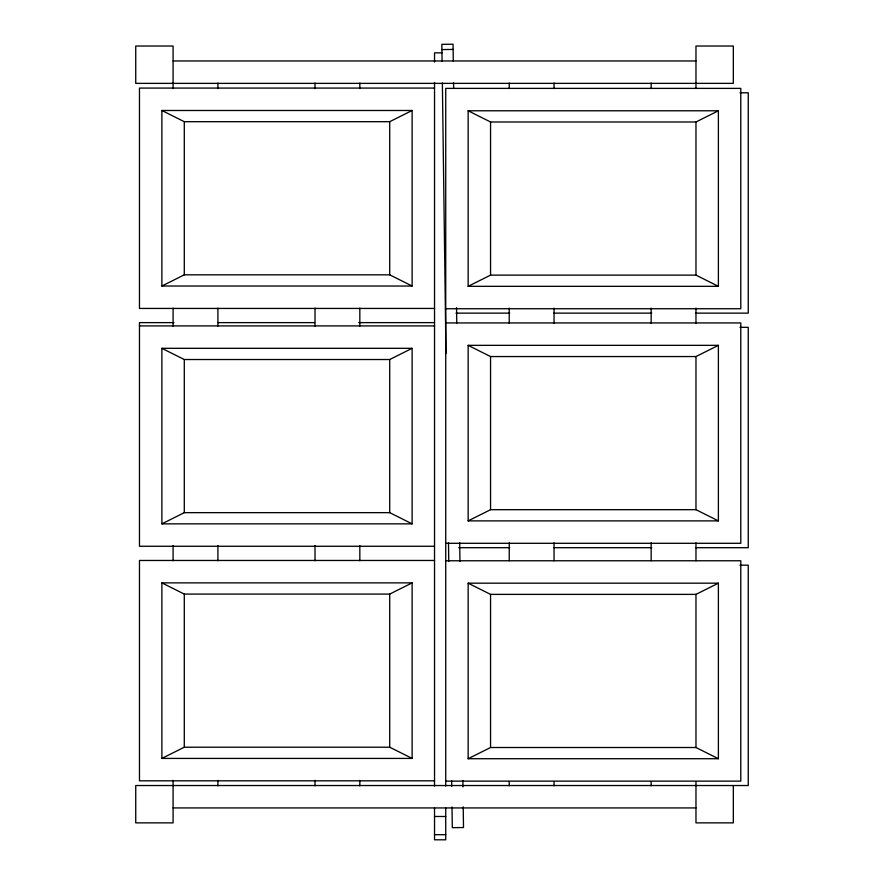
<?xml version="1.0" encoding="UTF-8"?>
<svg xmlns="http://www.w3.org/2000/svg" width="884" height="884" viewBox="0 0 884 884"><rect width="100%" height="100%" fill="white"/><g stroke="black" fill="none" stroke-linecap="round" stroke-linejoin="round"><path stroke-width="1.33" d="M173.087 83.372L173.087 46.023L135.738 46.023L135.738 83.372L733.322 83.372L733.322 46.023L695.973 46.023L695.973 83.372M161.882 110.489L184.292 121.694L389.711 121.694L412.121 110.489L412.121 286.029L161.882 286.029L161.882 110.489L412.121 110.489M161.882 286.029L184.292 274.825L389.711 274.825L412.121 286.029M468.144 110.787L490.554 121.992L695.973 121.992L718.383 110.787L718.383 286.328L468.144 286.328L468.144 110.787L718.383 110.787M468.144 286.328L490.554 275.123L695.973 275.123L718.383 286.328M161.882 348.318L184.292 359.523L389.711 359.523L412.121 348.318L412.121 523.858L161.882 523.858L161.882 348.318L412.121 348.318M161.882 523.858L184.292 512.654L389.711 512.654L412.121 523.858M468.144 345.346L490.554 356.55L695.973 356.55L718.383 345.346L718.383 520.886L468.144 520.886L468.144 345.346L718.383 345.346M468.144 520.886L490.554 509.681L695.973 509.681L718.383 520.886M161.882 582.876L184.292 594.081L389.711 594.081L412.121 582.876L412.121 758.417L161.882 758.417L161.882 582.876L412.121 582.876M161.882 758.417L184.292 747.212L389.711 747.212L412.121 758.417M468.144 583.175L490.554 594.38L695.973 594.38L718.383 583.175L718.383 758.715L468.144 758.715L468.144 583.175L718.383 583.175M468.144 758.715L490.554 747.51L695.973 747.51L718.383 758.715M441.923 49.581L453.127 49.427M442 52.841L434.53 52.841L434.53 62.035M173.087 60.963L695.973 60.963M434.53 88.08L139.473 88.08L139.473 308.439L434.53 308.439M739.985 92.787L748.262 92.787L748.262 313.135L695.863 313.135M445.735 308.737L740.792 308.737L740.792 88.378L445.735 88.378L445.735 786.097M455.967 313.135L509.736 313.135M553.859 313.135L651.751 313.135M173.949 322.627L139.473 322.627L139.473 546.268L434.53 546.268M218.061 322.627L314.582 322.627M358.694 322.627L434.53 322.627M445.735 322.936L740.792 322.936L740.792 543.295L445.735 543.295M139.473 325.909L434.53 325.909M739.985 327.334L748.262 327.334L748.262 547.693L695.863 547.693M458.719 547.693L509.736 547.693M553.859 547.693L651.751 547.693M434.53 560.467L139.473 560.467L139.473 780.826L434.53 780.826M445.735 560.765L740.792 560.765L740.792 781.125L445.735 781.125M739.985 565.174L748.262 565.174L748.262 785.533L135.738 785.533L135.738 822.871L173.087 822.871L173.087 780.318M173.087 807.932L695.973 807.932M434.53 816.484L445.735 816.484M434.53 834.684L445.735 834.684M453.282 61.162L453.05 44.2L441.845 44.355L442.077 61.305M453.569 82.842L453.647 88.378M456.564 307.632L456.774 323.058M459.702 542.555L459.945 561.373M462.873 780.649L462.962 786.904M463.227 806.849L463.503 827.534L452.299 827.678L452.022 806.993M442.365 82.997L445.978 353.578M448.497 542.71L448.752 561.528M451.669 780.793L451.746 786.307M733.322 785.533L733.322 822.871L695.973 822.871L695.973 781.699M695.973 83.052L695.973 88.577M695.973 121.992L695.973 275.123M695.973 308.107L695.973 323.301M695.973 356.55L695.973 509.681M695.973 542.831L695.973 560.788M695.973 594.38L695.973 747.51M651.154 83.052L651.154 88.577M651.154 308.107L651.154 323.301M651.154 542.831L651.154 560.788M651.154 781.699L651.154 785.843M554.047 83.052L554.047 88.577M554.047 308.107L554.047 323.301M554.047 542.831L554.047 560.788M554.047 781.699L554.047 785.843M509.228 83.052L509.228 88.577M509.228 308.107L509.228 323.301M509.228 542.831L509.228 560.788M509.228 781.699L509.228 785.843M490.554 121.992L490.554 275.123M490.554 356.55L490.554 509.681M490.554 594.38L490.554 747.51M445.735 808.064L445.735 839.8L434.53 839.8L434.53 808.064M434.53 82.433L434.53 786.097M389.711 121.694L389.711 274.825M389.711 359.523L389.711 512.654M389.711 594.081L389.711 747.212M359.832 83.052L359.832 88.577M359.832 308.107L359.832 326.063M359.832 545.594L359.832 560.788M359.832 780.318L359.832 785.843M315.013 83.052L315.013 88.577M315.013 308.107L315.013 326.063M315.013 545.594L315.013 560.788M315.013 780.318L315.013 785.843M217.906 83.052L217.906 88.577M217.906 308.107L217.906 326.063M217.906 545.594L217.906 560.788M217.906 780.318L217.906 785.843M184.292 121.694L184.292 274.825M184.292 359.523L184.292 512.654M184.292 594.081L184.292 747.212M173.087 83.052L173.087 88.577M173.087 308.107L173.087 326.063M173.087 545.594L173.087 560.788"/></g></svg>
